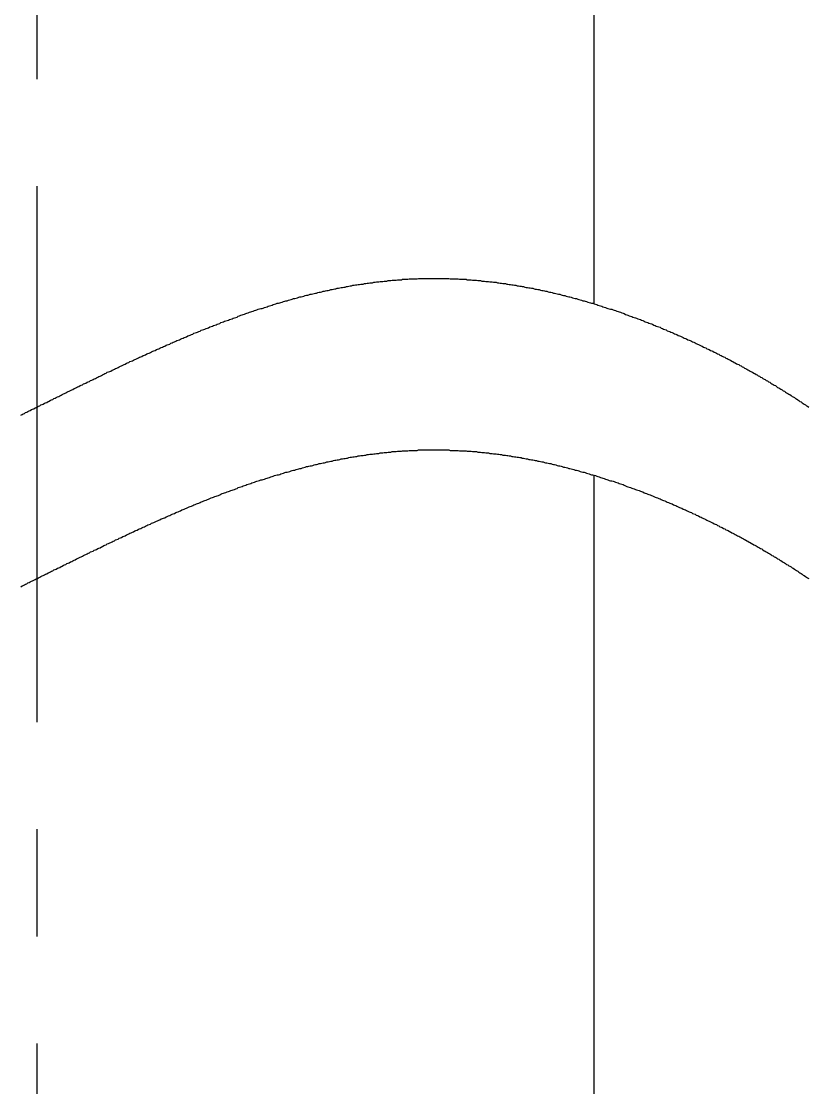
# Model space of a CAD drawing. Extents: x 41.8 to 100, y 120 to 187.8.
# Drawn here: x 96.693 to 98.529, y 161.223 to 163.711 of the extents above; entities that cross this region are included whole.
import ezdxf

# ---------------------------------------------------------------- set-up
doc = ezdxf.new("R2010")
doc.units = 0
doc.linetypes.add('CENTER', pattern=[2, 1.25, -0.25, 0.25, -0.25])
doc.layers.get('0').update_dxf_attribs({"linetype": 'CONTINUOUS'})
doc.layers.add('CENTER', color=1, linetype='CENTER')

msp = doc.modelspace()

# ---------------------------------------------------------------- linework, layer by layer
at = {"color": 7, "linetype": 'CONTINUOUS'}
for p, q in [((98.0291, 163.0515), (98.0291, 169.0376)), ((98.0291, 157.0376), (98.0291, 162.6515))]:
    msp.add_line(p, q, dxfattribs=at)
at = {"color": 3}
for points in [[(96.6919, 162.792, 0), (96.6947, 162.794, 0), (96.6974, 162.795, 0), (96.7002, 162.796, 0), (96.7029, 162.798, 0), (96.7057, 162.799, 0), (96.7085, 162.801, 0), (96.7112, 162.802, 0), (96.714, 162.803, 0), (96.7167, 162.805, 0), (96.7195, 162.806, 0), (96.7222, 162.807, 0), (96.725, 162.809, 0), (96.7278, 162.81, 0), (96.7305, 162.811, 0), (96.7333, 162.813, 0), (96.736, 162.814, 0), (96.7388, 162.816, 0), (96.7415, 162.817, 0), (96.7443, 162.818, 0), (96.7471, 162.82, 0), (96.7498, 162.821, 0), (96.7526, 162.822, 0), (96.7553, 162.824, 0), (96.7581, 162.825, 0), (96.7608, 162.827, 0), (96.7636, 162.828, 0), (96.7664, 162.829, 0), (96.7691, 162.831, 0), (96.7719, 162.832, 0), (96.7746, 162.833, 0), (96.7774, 162.835, 0), (96.7802, 162.836, 0), (96.7829, 162.837, 0), (96.7857, 162.839, 0), (96.7884, 162.84, 0), (96.7912, 162.842, 0), (96.7939, 162.843, 0), (96.7967, 162.844, 0), (96.7995, 162.846, 0), (96.8022, 162.847, 0), (96.805, 162.848, 0), (96.8078, 162.85, 0), (96.8105, 162.851, 0), (96.8133, 162.852, 0), (96.816, 162.854, 0), (96.8188, 162.855, 0), (96.8216, 162.857, 0), (96.8243, 162.858, 0), (96.8271, 162.859, 0), (96.8299, 162.861, 0), (96.8326, 162.862, 0), (96.8354, 162.863, 0), (96.8381, 162.865, 0), (96.8409, 162.866, 0), (96.8437, 162.867, 0), (96.8464, 162.869, 0), (96.8492, 162.87, 0), (96.852, 162.871, 0), (96.8547, 162.873, 0), (96.8575, 162.874, 0), (96.8603, 162.875, 0), (96.8631, 162.877, 0), (96.8658, 162.878, 0), (96.8686, 162.879, 0), (96.8714, 162.881, 0), (96.8741, 162.882, 0), (96.8769, 162.883, 0), (96.8797, 162.885, 0), (96.8825, 162.886, 0), (96.8852, 162.888, 0), (96.888, 162.889, 0), (96.8908, 162.89, 0), (96.8936, 162.892, 0), (96.8963, 162.893, 0), (96.8991, 162.894, 0), (96.9019, 162.895, 0), (96.9047, 162.897, 0), (96.9074, 162.898, 0), (96.9102, 162.899, 0), (96.913, 162.901, 0), (96.9158, 162.902, 0), (96.9186, 162.903, 0), (96.9213, 162.905, 0), (96.9241, 162.906, 0), (96.9269, 162.907, 0), (96.9297, 162.909, 0), (96.9325, 162.91, 0), (96.9353, 162.911, 0), (96.9381, 162.913, 0), (96.9408, 162.914, 0), (96.9436, 162.915, 0), (96.9464, 162.917, 0), (96.9492, 162.918, 0), (96.952, 162.919, 0), (96.9548, 162.92, 0), (96.9576, 162.922, 0), (96.9604, 162.923, 0), (96.9632, 162.924, 0), (96.966, 162.926, 0), (96.9688, 162.927, 0), (96.9716, 162.928, 0), (96.9744, 162.929, 0), (96.9772, 162.931, 0), (96.98, 162.932, 0), (96.9828, 162.933, 0), (96.9856, 162.935, 0), (96.9884, 162.936, 0), (96.9912, 162.937, 0), (96.994, 162.938, 0), (96.9968, 162.94, 0), (96.9996, 162.941, 0), (97.0024, 162.942, 0), (97.0052, 162.943, 0), (97.008, 162.945, 0), (97.0108, 162.946, 0), (97.0136, 162.947, 0), (97.0164, 162.948, 0), (97.0192, 162.95, 0), (97.0221, 162.951, 0), (97.0249, 162.952, 0), (97.0277, 162.953, 0), (97.0305, 162.955, 0), (97.0333, 162.956, 0), (97.0361, 162.957, 0), (97.039, 162.958, 0), (97.0418, 162.96, 0), (97.0446, 162.961, 0), (97.0474, 162.962, 0), (97.0503, 162.963, 0), (97.0531, 162.965, 0), (97.0559, 162.966, 0), (97.0587, 162.967, 0), (97.0616, 162.968, 0), (97.0644, 162.969, 0), (97.0672, 162.971, 0), (97.0701, 162.972, 0), (97.0729, 162.973, 0), (97.0757, 162.974, 0), (97.0786, 162.975, 0), (97.0814, 162.977, 0), (97.0843, 162.978, 0), (97.0871, 162.979, 0), (97.0899, 162.98, 0), (97.0928, 162.981, 0), (97.0956, 162.983, 0), (97.0985, 162.984, 0), (97.1013, 162.985, 0), (97.1042, 162.986, 0), (97.107, 162.987, 0), (97.1099, 162.988, 0), (97.1127, 162.99, 0), (97.1156, 162.991, 0), (97.1184, 162.992, 0), (97.1213, 162.993, 0), (97.1241, 162.994, 0), (97.127, 162.995, 0), (97.1299, 162.996, 0), (97.1327, 162.998, 0), (97.1356, 162.999, 0), (97.1385, 163, 0), (97.1413, 163.001, 0), (97.1442, 163.002, 0), (97.1471, 163.003, 0), (97.1499, 163.004, 0), (97.1528, 163.005, 0), (97.1557, 163.006, 0), (97.1586, 163.008, 0), (97.1614, 163.009, 0), (97.1643, 163.01, 0), (97.1672, 163.011, 0), (97.1701, 163.012, 0), (97.173, 163.013, 0), (97.1758, 163.014, 0), (97.1787, 163.015, 0), (97.1816, 163.016, 0), (97.1845, 163.017, 0), (97.1874, 163.018, 0), (97.1903, 163.019, 0), (97.1932, 163.02, 0), (97.1961, 163.021, 0), (97.199, 163.023, 0), (97.2019, 163.024, 0), (97.2048, 163.025, 0), (97.2077, 163.026, 0), (97.2106, 163.027, 0), (97.2135, 163.028, 0), (97.2164, 163.029, 0), (97.2193, 163.03, 0), (97.2222, 163.031, 0), (97.2251, 163.032, 0), (97.228, 163.033, 0), (97.2309, 163.034, 0), (97.2339, 163.035, 0), (97.2368, 163.036, 0), (97.2397, 163.037, 0), (97.2426, 163.038, 0), (97.2455, 163.039, 0), (97.2485, 163.04, 0), (97.2514, 163.041, 0), (97.2543, 163.041, 0), (97.2572, 163.042, 0), (97.2602, 163.043, 0), (97.2631, 163.044, 0), (97.266, 163.045, 0), (97.269, 163.046, 0), (97.2719, 163.047, 0), (97.2748, 163.048, 0), (97.2778, 163.049, 0), (97.2807, 163.05, 0), (97.2837, 163.051, 0), (97.2866, 163.052, 0), (97.2896, 163.053, 0), (97.2925, 163.053, 0), (97.2955, 163.054, 0), (97.2984, 163.055, 0), (97.3014, 163.056, 0), (97.3043, 163.057, 0), (97.3073, 163.058, 0), (97.3102, 163.059, 0), (97.3132, 163.059, 0), (97.3162, 163.06, 0), (97.3191, 163.061, 0), (97.3221, 163.062, 0), (97.325, 163.063, 0), (97.328, 163.064, 0), (97.331, 163.064, 0), (97.334, 163.065, 0), (97.3369, 163.066, 0), (97.3399, 163.067, 0), (97.3429, 163.068, 0), (97.3459, 163.068, 0), (97.3488, 163.069, 0), (97.3518, 163.07, 0), (97.3548, 163.071, 0), (97.3578, 163.072, 0), (97.3608, 163.072, 0), (97.3637, 163.073, 0), (97.3667, 163.074, 0), (97.3697, 163.074, 0), (97.3727, 163.075, 0), (97.3757, 163.076, 0), (97.3787, 163.077, 0), (97.3817, 163.077, 0), (97.3847, 163.078, 0), (97.3877, 163.079, 0), (97.3907, 163.079, 0), (97.3937, 163.08, 0), (97.3967, 163.081, 0), (97.3997, 163.081, 0), (97.4027, 163.082, 0), (97.4057, 163.083, 0), (97.4087, 163.083, 0), (97.4117, 163.084, 0), (97.4148, 163.085, 0), (97.4178, 163.085, 0), (97.4208, 163.086, 0), (97.4238, 163.087, 0), (97.4268, 163.087, 0), (97.4298, 163.088, 0), (97.4329, 163.088, 0), (97.4359, 163.089, 0), (97.4389, 163.09, 0), (97.4419, 163.09, 0), (97.445, 163.091, 0), (97.448, 163.091, 0), (97.451, 163.092, 0), (97.454, 163.092, 0), (97.4571, 163.093, 0), (97.4601, 163.094, 0), (97.4631, 163.094, 0), (97.4662, 163.095, 0), (97.4692, 163.095, 0), (97.4722, 163.096, 0), (97.4753, 163.096, 0), (97.4783, 163.097, 0), (97.4814, 163.097, 0), (97.4844, 163.098, 0), (97.4874, 163.098, 0), (97.4905, 163.098, 0), (97.4935, 163.099, 0), (97.4966, 163.099, 0), (97.4996, 163.1, 0), (97.5027, 163.1, 0), (97.5057, 163.101, 0), (97.5088, 163.101, 0), (97.5118, 163.101, 0), (97.5149, 163.102, 0), (97.5179, 163.102, 0), (97.521, 163.103, 0), (97.5241, 163.103, 0), (97.5271, 163.103, 0), (97.5302, 163.104, 0), (97.5332, 163.104, 0), (97.5363, 163.104, 0), (97.5394, 163.105, 0), (97.5424, 163.105, 0), (97.5455, 163.105, 0), (97.5485, 163.106, 0), (97.5516, 163.106, 0), (97.5547, 163.106, 0), (97.5577, 163.107, 0), (97.5608, 163.107, 0), (97.5639, 163.107, 0), (97.5669, 163.107, 0), (97.57, 163.108, 0), (97.5731, 163.108, 0), (97.5762, 163.108, 0), (97.5792, 163.108, 0), (97.5823, 163.109, 0), (97.5854, 163.109, 0), (97.5884, 163.109, 0), (97.5915, 163.109, 0), (97.5946, 163.109, 0), (97.5977, 163.11, 0), (97.6007, 163.11, 0), (97.6038, 163.11, 0), (97.6069, 163.11, 0), (97.61, 163.11, 0), (97.613, 163.11, 0), (97.6161, 163.11, 0), (97.6192, 163.111, 0), (97.6223, 163.111, 0), (97.6254, 163.111, 0), (97.6284, 163.111, 0), (97.6315, 163.111, 0), (97.6346, 163.111, 0), (97.6377, 163.111, 0), (97.6407, 163.111, 0), (97.6438, 163.111, 0), (97.6469, 163.111, 0), (97.65, 163.111, 0), (97.6531, 163.111, 0), (97.6561, 163.111, 0), (97.6592, 163.111, 0), (97.6623, 163.111, 0), (97.6654, 163.111, 0), (97.6685, 163.111, 0), (97.6715, 163.111, 0), (97.6746, 163.111, 0), (97.6777, 163.111, 0), (97.6808, 163.111, 0), (97.6839, 163.111, 0), (97.6869, 163.111, 0), (97.69, 163.111, 0), (97.6931, 163.11, 0), (97.6962, 163.11, 0), (97.6992, 163.11, 0), (97.7023, 163.11, 0), (97.7054, 163.11, 0), (97.7085, 163.11, 0), (97.7115, 163.11, 0), (97.7146, 163.109, 0), (97.7177, 163.109, 0), (97.7208, 163.109, 0), (97.7238, 163.109, 0), (97.7269, 163.109, 0), (97.73, 163.109, 0), (97.7331, 163.108, 0), (97.7361, 163.108, 0), (97.7392, 163.108, 0), (97.7423, 163.108, 0), (97.7453, 163.107, 0), (97.7484, 163.107, 0), (97.7515, 163.107, 0), (97.7545, 163.107, 0), (97.7576, 163.106, 0), (97.7607, 163.106, 0), (97.7637, 163.106, 0), (97.7668, 163.105, 0), (97.7699, 163.105, 0), (97.7729, 163.105, 0), (97.776, 163.104, 0), (97.7791, 163.104, 0), (97.7821, 163.104, 0), (97.7852, 163.103, 0), (97.7882, 163.103, 0), (97.7913, 163.103, 0), (97.7944, 163.102, 0), (97.7974, 163.102, 0), (97.8005, 163.102, 0), (97.8035, 163.101, 0), (97.8066, 163.101, 0), (97.8096, 163.1, 0), (97.8127, 163.1, 0), (97.8157, 163.099, 0), (97.8188, 163.099, 0), (97.8218, 163.099, 0), (97.8249, 163.098, 0), (97.8279, 163.098, 0), (97.8309, 163.097, 0), (97.834, 163.097, 0), (97.837, 163.096, 0), (97.8401, 163.096, 0), (97.8431, 163.095, 0), (97.8461, 163.095, 0), (97.8492, 163.094, 0), (97.8522, 163.094, 0), (97.8553, 163.093, 0), (97.8583, 163.093, 0), (97.8613, 163.092, 0), (97.8644, 163.092, 0), (97.8674, 163.091, 0), (97.8704, 163.09, 0), (97.8734, 163.09, 0), (97.8765, 163.089, 0), (97.8795, 163.089, 0), (97.8825, 163.088, 0), (97.8855, 163.088, 0), (97.8886, 163.087, 0), (97.8916, 163.086, 0), (97.8946, 163.086, 0), (97.8976, 163.085, 0), (97.9006, 163.085, 0), (97.9036, 163.084, 0), (97.9066, 163.083, 0), (97.9097, 163.083, 0), (97.9127, 163.082, 0), (97.9157, 163.081, 0), (97.9187, 163.081, 0), (97.9217, 163.08, 0), (97.9247, 163.079, 0), (97.9277, 163.079, 0), (97.9307, 163.078, 0), (97.9337, 163.077, 0), (97.9367, 163.077, 0), (97.9397, 163.076, 0), (97.9427, 163.075, 0), (97.9457, 163.074, 0), (97.9487, 163.074, 0), (97.9516, 163.073, 0), (97.9546, 163.072, 0), (97.9576, 163.071, 0), (97.9606, 163.071, 0), (97.9636, 163.07, 0), (97.9666, 163.069, 0), (97.9696, 163.068, 0), (97.9725, 163.068, 0), (97.9755, 163.067, 0), (97.9785, 163.066, 0), (97.9815, 163.065, 0), (97.9844, 163.064, 0), (97.9874, 163.064, 0), (97.9904, 163.063, 0), (97.9933, 163.062, 0), (97.9963, 163.061, 0), (97.9993, 163.06, 0), (98.0022, 163.059, 0), (98.0052, 163.059, 0), (98.0081, 163.058, 0), (98.0111, 163.057, 0), (98.0141, 163.056, 0), (98.017, 163.055, 0), (98.02, 163.054, 0), (98.0229, 163.053, 0), (98.0259, 163.053, 0), (98.0288, 163.052, 0), (98.0318, 163.051, 0), (98.0347, 163.05, 0), (98.0376, 163.049, 0), (98.0406, 163.048, 0), (98.0435, 163.047, 0), (98.0465, 163.046, 0), (98.0494, 163.045, 0), (98.0523, 163.044, 0), (98.0553, 163.043, 0), (98.0582, 163.042, 0), (98.0611, 163.041, 0), (98.064, 163.04, 0), (98.067, 163.039, 0), (98.0699, 163.039, 0), (98.0728, 163.038, 0), (98.0757, 163.037, 0), (98.0786, 163.036, 0), (98.0815, 163.035, 0), (98.0845, 163.034, 0), (98.0874, 163.033, 0), (98.0903, 163.032, 0), (98.0932, 163.031, 0), (98.0961, 163.03, 0), (98.099, 163.029, 0), (98.1019, 163.027, 0), (98.1048, 163.026, 0), (98.1077, 163.025, 0), (98.1106, 163.024, 0), (98.1135, 163.023, 0), (98.1164, 163.022, 0), (98.1193, 163.021, 0), (98.1222, 163.02, 0), (98.125, 163.019, 0), (98.1279, 163.018, 0), (98.1308, 163.017, 0), (98.1337, 163.016, 0), (98.1366, 163.015, 0), (98.1394, 163.014, 0), (98.1423, 163.013, 0), (98.1452, 163.011, 0), (98.1481, 163.01, 0), (98.1509, 163.009, 0), (98.1538, 163.008, 0), (98.1567, 163.007, 0), (98.1595, 163.006, 0), (98.1624, 163.005, 0), (98.1652, 163.004, 0), (98.1681, 163.002, 0), (98.171, 163.001, 0), (98.1738, 163, 0), (98.1767, 162.999, 0), (98.1795, 162.998, 0), (98.1824, 162.997, 0), (98.1852, 162.995, 0), (98.1881, 162.994, 0), (98.1909, 162.993, 0), (98.1937, 162.992, 0), (98.1966, 162.991, 0), (98.1994, 162.989, 0), (98.2022, 162.988, 0), (98.2051, 162.987, 0), (98.2079, 162.986, 0), (98.2107, 162.985, 0), (98.2136, 162.983, 0), (98.2164, 162.982, 0), (98.2192, 162.981, 0), (98.222, 162.98, 0), (98.2248, 162.978, 0), (98.2277, 162.977, 0), (98.2305, 162.976, 0), (98.2333, 162.975, 0), (98.2361, 162.973, 0), (98.2389, 162.972, 0), (98.2417, 162.971, 0), (98.2445, 162.97, 0), (98.2473, 162.968, 0), (98.2501, 162.967, 0), (98.2529, 162.966, 0), (98.2557, 162.965, 0), (98.2585, 162.963, 0), (98.2613, 162.962, 0), (98.2641, 162.961, 0), (98.2669, 162.959, 0), (98.2697, 162.958, 0), (98.2725, 162.957, 0), (98.2752, 162.955, 0), (98.278, 162.954, 0), (98.2808, 162.953, 0), (98.2836, 162.951, 0), (98.2863, 162.95, 0), (98.2891, 162.949, 0), (98.2919, 162.947, 0), (98.2947, 162.946, 0), (98.2974, 162.945, 0), (98.3002, 162.943, 0), (98.303, 162.942, 0), (98.3057, 162.941, 0), (98.3085, 162.939, 0), (98.3112, 162.938, 0), (98.314, 162.937, 0), (98.3167, 162.935, 0), (98.3195, 162.934, 0), (98.3222, 162.932, 0), (98.325, 162.931, 0), (98.3277, 162.93, 0), (98.3305, 162.928, 0), (98.3332, 162.927, 0), (98.3359, 162.925, 0), (98.3387, 162.924, 0), (98.3414, 162.923, 0), (98.3441, 162.921, 0), (98.3469, 162.92, 0), (98.3496, 162.918, 0), (98.3523, 162.917, 0), (98.355, 162.915, 0), (98.3577, 162.914, 0), (98.3605, 162.912, 0), (98.3632, 162.911, 0), (98.3659, 162.91, 0), (98.3686, 162.908, 0), (98.3713, 162.907, 0), (98.374, 162.905, 0), (98.3767, 162.904, 0), (98.3794, 162.902, 0), (98.3821, 162.901, 0), (98.3848, 162.899, 0), (98.3875, 162.898, 0), (98.3902, 162.896, 0), (98.3929, 162.895, 0), (98.3956, 162.893, 0), (98.3982, 162.892, 0), (98.4009, 162.89, 0), (98.4036, 162.889, 0), (98.4063, 162.887, 0), (98.4089, 162.886, 0), (98.4116, 162.884, 0), (98.4143, 162.883, 0), (98.417, 162.881, 0), (98.4196, 162.88, 0), (98.4223, 162.878, 0), (98.4249, 162.876, 0), (98.4276, 162.875, 0), (98.4302, 162.873, 0), (98.4329, 162.872, 0), (98.4355, 162.87, 0), (98.4382, 162.869, 0), (98.4408, 162.867, 0), (98.4435, 162.865, 0), (98.4461, 162.864, 0), (98.4488, 162.862, 0), (98.4514, 162.861, 0), (98.454, 162.859, 0), (98.4566, 162.857, 0), (98.4593, 162.856, 0), (98.4619, 162.854, 0), (98.4645, 162.853, 0), (98.4671, 162.851, 0), (98.4697, 162.849, 0), (98.4724, 162.848, 0), (98.475, 162.846, 0), (98.4776, 162.844, 0), (98.4802, 162.843, 0), (98.4828, 162.841, 0), (98.4854, 162.84, 0), (98.488, 162.838, 0), (98.4906, 162.836, 0), (98.4932, 162.835, 0), (98.4957, 162.833, 0), (98.4983, 162.831, 0), (98.5009, 162.83, 0), (98.5035, 162.828, 0), (98.5061, 162.826, 0), (98.5086, 162.824, 0), (98.5112, 162.823, 0), (98.5138, 162.821, 0), (98.5163, 162.819, 0), (98.5189, 162.818, 0), (98.5215, 162.816, 0), (98.524, 162.814, 0), (98.5266, 162.813, 0), (98.5291, 162.811, 0)], [(96.6919, 162.392, 0), (96.6947, 162.394, 0), (96.6974, 162.395, 0), (96.7002, 162.396, 0), (96.7029, 162.398, 0), (96.7057, 162.399, 0), (96.7085, 162.401, 0), (96.7112, 162.402, 0), (96.714, 162.403, 0), (96.7167, 162.405, 0), (96.7195, 162.406, 0), (96.7222, 162.407, 0), (96.725, 162.409, 0), (96.7278, 162.41, 0), (96.7305, 162.411, 0), (96.7333, 162.413, 0), (96.736, 162.414, 0), (96.7388, 162.416, 0), (96.7415, 162.417, 0), (96.7443, 162.418, 0), (96.7471, 162.42, 0), (96.7498, 162.421, 0), (96.7526, 162.422, 0), (96.7553, 162.424, 0), (96.7581, 162.425, 0), (96.7608, 162.427, 0), (96.7636, 162.428, 0), (96.7664, 162.429, 0), (96.7691, 162.431, 0), (96.7719, 162.432, 0), (96.7746, 162.433, 0), (96.7774, 162.435, 0), (96.7802, 162.436, 0), (96.7829, 162.437, 0), (96.7857, 162.439, 0), (96.7884, 162.44, 0), (96.7912, 162.442, 0), (96.7939, 162.443, 0), (96.7967, 162.444, 0), (96.7995, 162.446, 0), (96.8022, 162.447, 0), (96.805, 162.448, 0), (96.8078, 162.45, 0), (96.8105, 162.451, 0), (96.8133, 162.452, 0), (96.816, 162.454, 0), (96.8188, 162.455, 0), (96.8216, 162.457, 0), (96.8243, 162.458, 0), (96.8271, 162.459, 0), (96.8299, 162.461, 0), (96.8326, 162.462, 0), (96.8354, 162.463, 0), (96.8381, 162.465, 0), (96.8409, 162.466, 0), (96.8437, 162.467, 0), (96.8464, 162.469, 0), (96.8492, 162.47, 0), (96.852, 162.471, 0), (96.8547, 162.473, 0), (96.8575, 162.474, 0), (96.8603, 162.475, 0), (96.8631, 162.477, 0), (96.8658, 162.478, 0), (96.8686, 162.479, 0), (96.8714, 162.481, 0), (96.8741, 162.482, 0), (96.8769, 162.483, 0), (96.8797, 162.485, 0), (96.8825, 162.486, 0), (96.8852, 162.488, 0), (96.888, 162.489, 0), (96.8908, 162.49, 0), (96.8936, 162.492, 0), (96.8963, 162.493, 0), (96.8991, 162.494, 0), (96.9019, 162.495, 0), (96.9047, 162.497, 0), (96.9074, 162.498, 0), (96.9102, 162.499, 0), (96.913, 162.501, 0), (96.9158, 162.502, 0), (96.9186, 162.503, 0), (96.9213, 162.505, 0), (96.9241, 162.506, 0), (96.9269, 162.507, 0), (96.9297, 162.509, 0), (96.9325, 162.51, 0), (96.9353, 162.511, 0), (96.9381, 162.513, 0), (96.9408, 162.514, 0), (96.9436, 162.515, 0), (96.9464, 162.517, 0), (96.9492, 162.518, 0), (96.952, 162.519, 0), (96.9548, 162.52, 0), (96.9576, 162.522, 0), (96.9604, 162.523, 0), (96.9632, 162.524, 0), (96.966, 162.526, 0), (96.9688, 162.527, 0), (96.9716, 162.528, 0), (96.9744, 162.529, 0), (96.9772, 162.531, 0), (96.98, 162.532, 0), (96.9828, 162.533, 0), (96.9856, 162.535, 0), (96.9884, 162.536, 0), (96.9912, 162.537, 0), (96.994, 162.538, 0), (96.9968, 162.54, 0), (96.9996, 162.541, 0), (97.0024, 162.542, 0), (97.0052, 162.543, 0), (97.008, 162.545, 0), (97.0108, 162.546, 0), (97.0136, 162.547, 0), (97.0164, 162.548, 0), (97.0192, 162.55, 0), (97.0221, 162.551, 0), (97.0249, 162.552, 0), (97.0277, 162.553, 0), (97.0305, 162.555, 0), (97.0333, 162.556, 0), (97.0361, 162.557, 0), (97.039, 162.558, 0), (97.0418, 162.56, 0), (97.0446, 162.561, 0), (97.0474, 162.562, 0), (97.0503, 162.563, 0), (97.0531, 162.565, 0), (97.0559, 162.566, 0), (97.0587, 162.567, 0), (97.0616, 162.568, 0), (97.0644, 162.569, 0), (97.0672, 162.571, 0), (97.0701, 162.572, 0), (97.0729, 162.573, 0), (97.0757, 162.574, 0), (97.0786, 162.575, 0), (97.0814, 162.577, 0), (97.0843, 162.578, 0), (97.0871, 162.579, 0), (97.0899, 162.58, 0), (97.0928, 162.581, 0), (97.0956, 162.583, 0), (97.0985, 162.584, 0), (97.1013, 162.585, 0), (97.1042, 162.586, 0), (97.107, 162.587, 0), (97.1099, 162.588, 0), (97.1127, 162.59, 0), (97.1156, 162.591, 0), (97.1184, 162.592, 0), (97.1213, 162.593, 0), (97.1241, 162.594, 0), (97.127, 162.595, 0), (97.1299, 162.596, 0), (97.1327, 162.598, 0), (97.1356, 162.599, 0), (97.1385, 162.6, 0), (97.1413, 162.601, 0), (97.1442, 162.602, 0), (97.1471, 162.603, 0), (97.1499, 162.604, 0), (97.1528, 162.605, 0), (97.1557, 162.606, 0), (97.1586, 162.608, 0), (97.1614, 162.609, 0), (97.1643, 162.61, 0), (97.1672, 162.611, 0), (97.1701, 162.612, 0), (97.173, 162.613, 0), (97.1758, 162.614, 0), (97.1787, 162.615, 0), (97.1816, 162.616, 0), (97.1845, 162.617, 0), (97.1874, 162.618, 0), (97.1903, 162.619, 0), (97.1932, 162.62, 0), (97.1961, 162.621, 0), (97.199, 162.623, 0), (97.2019, 162.624, 0), (97.2048, 162.625, 0), (97.2077, 162.626, 0), (97.2106, 162.627, 0), (97.2135, 162.628, 0), (97.2164, 162.629, 0), (97.2193, 162.63, 0), (97.2222, 162.631, 0), (97.2251, 162.632, 0), (97.228, 162.633, 0), (97.2309, 162.634, 0), (97.2339, 162.635, 0), (97.2368, 162.636, 0), (97.2397, 162.637, 0), (97.2426, 162.638, 0), (97.2455, 162.639, 0), (97.2485, 162.64, 0), (97.2514, 162.641, 0), (97.2543, 162.641, 0), (97.2572, 162.642, 0), (97.2602, 162.643, 0), (97.2631, 162.644, 0), (97.266, 162.645, 0), (97.269, 162.646, 0), (97.2719, 162.647, 0), (97.2748, 162.648, 0), (97.2778, 162.649, 0), (97.2807, 162.65, 0), (97.2837, 162.651, 0), (97.2866, 162.652, 0), (97.2896, 162.653, 0), (97.2925, 162.653, 0), (97.2955, 162.654, 0), (97.2984, 162.655, 0), (97.3014, 162.656, 0), (97.3043, 162.657, 0), (97.3073, 162.658, 0), (97.3102, 162.659, 0), (97.3132, 162.659, 0), (97.3162, 162.66, 0), (97.3191, 162.661, 0), (97.3221, 162.662, 0), (97.325, 162.663, 0), (97.328, 162.664, 0), (97.331, 162.664, 0), (97.334, 162.665, 0), (97.3369, 162.666, 0), (97.3399, 162.667, 0), (97.3429, 162.668, 0), (97.3459, 162.668, 0), (97.3488, 162.669, 0), (97.3518, 162.67, 0), (97.3548, 162.671, 0), (97.3578, 162.672, 0), (97.3608, 162.672, 0), (97.3637, 162.673, 0), (97.3667, 162.674, 0), (97.3697, 162.674, 0), (97.3727, 162.675, 0), (97.3757, 162.676, 0), (97.3787, 162.677, 0), (97.3817, 162.677, 0), (97.3847, 162.678, 0), (97.3877, 162.679, 0), (97.3907, 162.679, 0), (97.3937, 162.68, 0), (97.3967, 162.681, 0), (97.3997, 162.681, 0), (97.4027, 162.682, 0), (97.4057, 162.683, 0), (97.4087, 162.683, 0), (97.4117, 162.684, 0), (97.4148, 162.685, 0), (97.4178, 162.685, 0), (97.4208, 162.686, 0), (97.4238, 162.687, 0), (97.4268, 162.687, 0), (97.4298, 162.688, 0), (97.4329, 162.688, 0), (97.4359, 162.689, 0), (97.4389, 162.69, 0), (97.4419, 162.69, 0), (97.445, 162.691, 0), (97.448, 162.691, 0), (97.451, 162.692, 0), (97.454, 162.692, 0), (97.4571, 162.693, 0), (97.4601, 162.694, 0), (97.4631, 162.694, 0), (97.4662, 162.695, 0), (97.4692, 162.695, 0), (97.4722, 162.696, 0), (97.4753, 162.696, 0), (97.4783, 162.697, 0), (97.4814, 162.697, 0), (97.4844, 162.698, 0), (97.4874, 162.698, 0), (97.4905, 162.698, 0), (97.4935, 162.699, 0), (97.4966, 162.699, 0), (97.4996, 162.7, 0), (97.5027, 162.7, 0), (97.5057, 162.701, 0), (97.5088, 162.701, 0), (97.5118, 162.701, 0), (97.5149, 162.702, 0), (97.5179, 162.702, 0), (97.521, 162.703, 0), (97.5241, 162.703, 0), (97.5271, 162.703, 0), (97.5302, 162.704, 0), (97.5332, 162.704, 0), (97.5363, 162.704, 0), (97.5394, 162.705, 0), (97.5424, 162.705, 0), (97.5455, 162.705, 0), (97.5485, 162.706, 0), (97.5516, 162.706, 0), (97.5547, 162.706, 0), (97.5577, 162.707, 0), (97.5608, 162.707, 0), (97.5639, 162.707, 0), (97.5669, 162.707, 0), (97.57, 162.708, 0), (97.5731, 162.708, 0), (97.5762, 162.708, 0), (97.5792, 162.708, 0), (97.5823, 162.709, 0), (97.5854, 162.709, 0), (97.5884, 162.709, 0), (97.5915, 162.709, 0), (97.5946, 162.709, 0), (97.5977, 162.71, 0), (97.6007, 162.71, 0), (97.6038, 162.71, 0), (97.6069, 162.71, 0), (97.61, 162.71, 0), (97.613, 162.71, 0), (97.6161, 162.71, 0), (97.6192, 162.711, 0), (97.6223, 162.711, 0), (97.6254, 162.711, 0), (97.6284, 162.711, 0), (97.6315, 162.711, 0), (97.6346, 162.711, 0), (97.6377, 162.711, 0), (97.6407, 162.711, 0), (97.6438, 162.711, 0), (97.6469, 162.711, 0), (97.65, 162.711, 0), (97.6531, 162.711, 0), (97.6561, 162.711, 0), (97.6592, 162.711, 0), (97.6623, 162.711, 0), (97.6654, 162.711, 0), (97.6685, 162.711, 0), (97.6715, 162.711, 0), (97.6746, 162.711, 0), (97.6777, 162.711, 0), (97.6808, 162.711, 0), (97.6839, 162.711, 0), (97.6869, 162.711, 0), (97.69, 162.711, 0), (97.6931, 162.71, 0), (97.6962, 162.71, 0), (97.6992, 162.71, 0), (97.7023, 162.71, 0), (97.7054, 162.71, 0), (97.7085, 162.71, 0), (97.7115, 162.71, 0), (97.7146, 162.709, 0), (97.7177, 162.709, 0), (97.7208, 162.709, 0), (97.7238, 162.709, 0), (97.7269, 162.709, 0), (97.73, 162.709, 0), (97.7331, 162.708, 0), (97.7361, 162.708, 0), (97.7392, 162.708, 0), (97.7423, 162.708, 0), (97.7453, 162.707, 0), (97.7484, 162.707, 0), (97.7515, 162.707, 0), (97.7545, 162.707, 0), (97.7576, 162.706, 0), (97.7607, 162.706, 0), (97.7637, 162.706, 0), (97.7668, 162.705, 0), (97.7699, 162.705, 0), (97.7729, 162.705, 0), (97.776, 162.704, 0), (97.7791, 162.704, 0), (97.7821, 162.704, 0), (97.7852, 162.703, 0), (97.7882, 162.703, 0), (97.7913, 162.703, 0), (97.7943, 162.702, 0), (97.7974, 162.702, 0), (97.8005, 162.702, 0), (97.8035, 162.701, 0), (97.8066, 162.701, 0), (97.8096, 162.7, 0), (97.8127, 162.7, 0), (97.8157, 162.699, 0), (97.8188, 162.699, 0), (97.8218, 162.699, 0), (97.8249, 162.698, 0), (97.8279, 162.698, 0), (97.8309, 162.697, 0), (97.834, 162.697, 0), (97.837, 162.696, 0), (97.8401, 162.696, 0), (97.8431, 162.695, 0), (97.8461, 162.695, 0), (97.8492, 162.694, 0), (97.8522, 162.694, 0), (97.8553, 162.693, 0), (97.8583, 162.693, 0), (97.8613, 162.692, 0), (97.8644, 162.692, 0), (97.8674, 162.691, 0), (97.8704, 162.69, 0), (97.8734, 162.69, 0), (97.8765, 162.689, 0), (97.8795, 162.689, 0), (97.8825, 162.688, 0), (97.8855, 162.688, 0), (97.8886, 162.687, 0), (97.8916, 162.686, 0), (97.8946, 162.686, 0), (97.8976, 162.685, 0), (97.9006, 162.685, 0), (97.9036, 162.684, 0), (97.9066, 162.683, 0), (97.9097, 162.683, 0), (97.9127, 162.682, 0), (97.9157, 162.681, 0), (97.9187, 162.681, 0), (97.9217, 162.68, 0), (97.9247, 162.679, 0), (97.9277, 162.679, 0), (97.9307, 162.678, 0), (97.9337, 162.677, 0), (97.9367, 162.677, 0), (97.9397, 162.676, 0), (97.9427, 162.675, 0), (97.9457, 162.674, 0), (97.9487, 162.674, 0), (97.9516, 162.673, 0), (97.9546, 162.672, 0), (97.9576, 162.671, 0), (97.9606, 162.671, 0), (97.9636, 162.67, 0), (97.9666, 162.669, 0), (97.9696, 162.668, 0), (97.9725, 162.668, 0), (97.9755, 162.667, 0), (97.9785, 162.666, 0), (97.9815, 162.665, 0), (97.9844, 162.664, 0), (97.9874, 162.664, 0), (97.9904, 162.663, 0), (97.9933, 162.662, 0), (97.9963, 162.661, 0), (97.9993, 162.66, 0), (98.0022, 162.659, 0), (98.0052, 162.659, 0), (98.0081, 162.658, 0), (98.0111, 162.657, 0), (98.0141, 162.656, 0), (98.017, 162.655, 0), (98.02, 162.654, 0), (98.0229, 162.653, 0), (98.0259, 162.653, 0), (98.0288, 162.652, 0), (98.0318, 162.651, 0), (98.0347, 162.65, 0), (98.0376, 162.649, 0), (98.0406, 162.648, 0), (98.0435, 162.647, 0), (98.0465, 162.646, 0), (98.0494, 162.645, 0), (98.0523, 162.644, 0), (98.0553, 162.643, 0), (98.0582, 162.642, 0), (98.0611, 162.641, 0), (98.064, 162.64, 0), (98.067, 162.639, 0), (98.0699, 162.639, 0), (98.0728, 162.638, 0), (98.0757, 162.637, 0), (98.0786, 162.636, 0), (98.0815, 162.635, 0), (98.0845, 162.634, 0), (98.0874, 162.633, 0), (98.0903, 162.632, 0), (98.0932, 162.631, 0), (98.0961, 162.63, 0), (98.099, 162.629, 0), (98.1019, 162.627, 0), (98.1048, 162.626, 0), (98.1077, 162.625, 0), (98.1106, 162.624, 0), (98.1135, 162.623, 0), (98.1164, 162.622, 0), (98.1193, 162.621, 0), (98.1222, 162.62, 0), (98.125, 162.619, 0), (98.1279, 162.618, 0), (98.1308, 162.617, 0), (98.1337, 162.616, 0), (98.1366, 162.615, 0), (98.1394, 162.614, 0), (98.1423, 162.613, 0), (98.1452, 162.611, 0), (98.1481, 162.61, 0), (98.1509, 162.609, 0), (98.1538, 162.608, 0), (98.1567, 162.607, 0), (98.1595, 162.606, 0), (98.1624, 162.605, 0), (98.1652, 162.604, 0), (98.1681, 162.602, 0), (98.171, 162.601, 0), (98.1738, 162.6, 0), (98.1767, 162.599, 0), (98.1795, 162.598, 0), (98.1824, 162.597, 0), (98.1852, 162.595, 0), (98.1881, 162.594, 0), (98.1909, 162.593, 0), (98.1937, 162.592, 0), (98.1966, 162.591, 0), (98.1994, 162.589, 0), (98.2022, 162.588, 0), (98.2051, 162.587, 0), (98.2079, 162.586, 0), (98.2107, 162.585, 0), (98.2136, 162.583, 0), (98.2164, 162.582, 0), (98.2192, 162.581, 0), (98.222, 162.58, 0), (98.2248, 162.578, 0), (98.2277, 162.577, 0), (98.2305, 162.576, 0), (98.2333, 162.575, 0), (98.2361, 162.573, 0), (98.2389, 162.572, 0), (98.2417, 162.571, 0), (98.2445, 162.57, 0), (98.2473, 162.568, 0), (98.2501, 162.567, 0), (98.2529, 162.566, 0), (98.2557, 162.565, 0), (98.2585, 162.563, 0), (98.2613, 162.562, 0), (98.2641, 162.561, 0), (98.2669, 162.559, 0), (98.2697, 162.558, 0), (98.2725, 162.557, 0), (98.2752, 162.555, 0), (98.278, 162.554, 0), (98.2808, 162.553, 0), (98.2836, 162.551, 0), (98.2863, 162.55, 0), (98.2891, 162.549, 0), (98.2919, 162.547, 0), (98.2947, 162.546, 0), (98.2974, 162.545, 0), (98.3002, 162.543, 0), (98.303, 162.542, 0), (98.3057, 162.541, 0), (98.3085, 162.539, 0), (98.3112, 162.538, 0), (98.314, 162.537, 0), (98.3167, 162.535, 0), (98.3195, 162.534, 0), (98.3222, 162.532, 0), (98.325, 162.531, 0), (98.3277, 162.53, 0), (98.3305, 162.528, 0), (98.3332, 162.527, 0), (98.3359, 162.525, 0), (98.3387, 162.524, 0), (98.3414, 162.523, 0), (98.3441, 162.521, 0), (98.3469, 162.52, 0), (98.3496, 162.518, 0), (98.3523, 162.517, 0), (98.355, 162.515, 0), (98.3577, 162.514, 0), (98.3605, 162.512, 0), (98.3632, 162.511, 0), (98.3659, 162.51, 0), (98.3686, 162.508, 0), (98.3713, 162.507, 0), (98.374, 162.505, 0), (98.3767, 162.504, 0), (98.3794, 162.502, 0), (98.3821, 162.501, 0), (98.3848, 162.499, 0), (98.3875, 162.498, 0), (98.3902, 162.496, 0), (98.3929, 162.495, 0), (98.3956, 162.493, 0), (98.3982, 162.492, 0), (98.4009, 162.49, 0), (98.4036, 162.489, 0), (98.4063, 162.487, 0), (98.4089, 162.486, 0), (98.4116, 162.484, 0), (98.4143, 162.483, 0), (98.417, 162.481, 0), (98.4196, 162.48, 0), (98.4223, 162.478, 0), (98.4249, 162.476, 0), (98.4276, 162.475, 0), (98.4302, 162.473, 0), (98.4329, 162.472, 0), (98.4355, 162.47, 0), (98.4382, 162.469, 0), (98.4408, 162.467, 0), (98.4435, 162.465, 0), (98.4461, 162.464, 0), (98.4488, 162.462, 0), (98.4514, 162.461, 0), (98.454, 162.459, 0), (98.4566, 162.457, 0), (98.4593, 162.456, 0), (98.4619, 162.454, 0), (98.4645, 162.453, 0), (98.4671, 162.451, 0), (98.4697, 162.449, 0), (98.4724, 162.448, 0), (98.475, 162.446, 0), (98.4776, 162.444, 0), (98.4802, 162.443, 0), (98.4828, 162.441, 0), (98.4854, 162.44, 0), (98.488, 162.438, 0), (98.4906, 162.436, 0), (98.4932, 162.435, 0), (98.4957, 162.433, 0), (98.4983, 162.431, 0), (98.5009, 162.43, 0), (98.5035, 162.428, 0), (98.5061, 162.426, 0), (98.5086, 162.424, 0), (98.5112, 162.423, 0), (98.5138, 162.421, 0), (98.5163, 162.419, 0), (98.5189, 162.418, 0), (98.5215, 162.416, 0), (98.524, 162.414, 0), (98.5266, 162.413, 0), (98.5291, 162.411, 0)]]:
    msp.add_polyline3d(points, dxfattribs=at)
at = {"layer": 'CENTER', "color": 1, "linetype": 'CENTER'}
msp.add_line((96.7291, 187.3262), (96.7291, 145.0698), dxfattribs=at)

doc.saveas('drawing.dxf')
